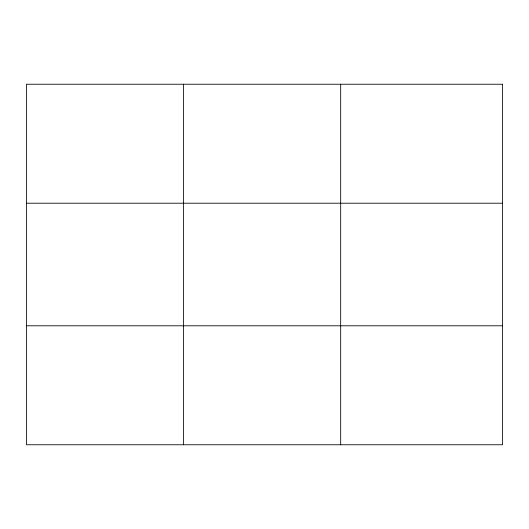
<?xml version="1.0" encoding="UTF-8"?>
<svg xmlns="http://www.w3.org/2000/svg" width="529" height="529" viewBox="0 0 529 529"><rect width="100%" height="100%" fill="white"/><g stroke="black" fill="none" stroke-linecap="round" stroke-linejoin="round"><path stroke-width="0.79" d="M183.563 444.763L183.563 84.237M340.676 444.763L340.676 84.237M26.45 203.209L502.55 203.209M26.45 325.791L502.55 325.791M502.55 84.237L502.55 444.763L26.45 444.763L26.45 84.237L502.55 84.237"/></g></svg>
